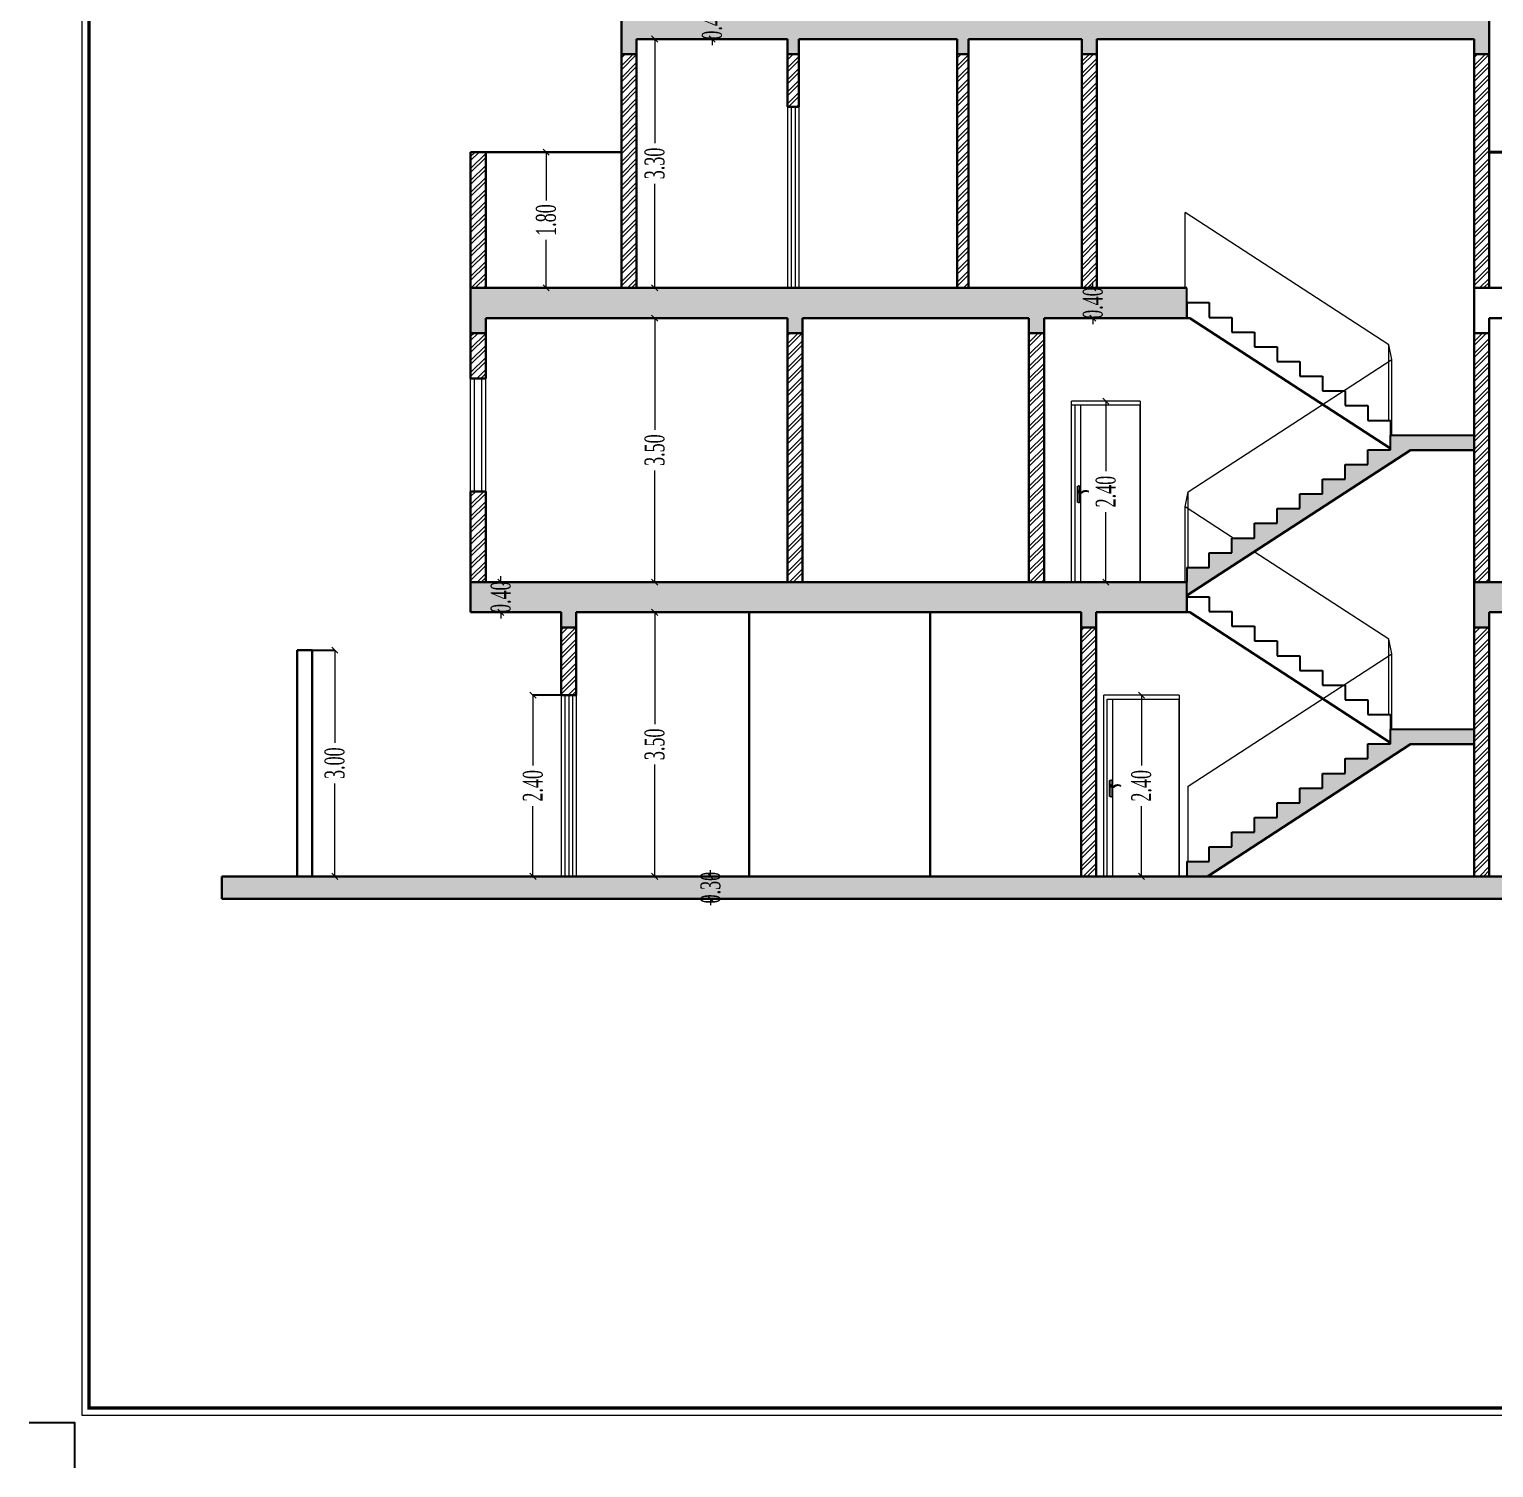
# Model space of a CAD drawing. Header units: inches. Extents: x -351 to 2582, y -266 to 144.
# Drawn here: x 206.64 to 226.05, y -74.75 to -55.68 of the extents above; entities that cross this region are included whole.
import ezdxf

# ---------------------------------------------------------------- set-up
doc = ezdxf.new("R2010")
doc.units = ezdxf.units.IN
doc.header["$MEASUREMENT"] = 0
for name, color, linetype, lineweight in [('A-DOOR-FRAM', 31, 'Continuous', 9), ('Boundry Wall', 14, 'Continuous', 30), ('Dim Inside', 35, 'Continuous', 0), ('dimin', 170, 'Continuous', 0), ('Frame', 43, 'Continuous', 9), ('HACH', 8, 'Continuous', 5), ('Hand Rail', 44, 'Continuous', 13), ('Roof Wall', 30, 'Continuous', 40), ('WALLS', 7, 'Continuous', 30), ('WINDOW', 4, 'Continuous', 5)]:
    doc.layers.add(name, color=color, linetype=linetype, lineweight=lineweight)
doc.layers.add('LOGO', color=7, linetype='Continuous')
doc.layers.add('STAR', color=3, linetype='Continuous')
doc.styles.add('kamal 1', font='romantic.ttf', dxfattribs={"width": 0.6})
doc.dimstyles.new('kamal 1', dxfattribs={"dimscale": 0.8, "dimtxt": 0.33, "dimasz": 0.1, "dimexe": 0, "dimexo": 0, "dimgap": 0.09, "dimtad": 0, "dimzin": 0, "dimdsep": 46, "dimtxsty": 'kamal 1', "dimblk": 'OBLIQUE', "dimcen": 0.09, "dimclrd": 252, "dimclre": 8, "dimclrt": 7, "dimadec": 0, "dimazin": 0, "dimtfac": 1, "dimtix": 1, "dimtofl": 0, "dimtmove": 1, "dimatfit": 3, "dimldrblk": 'OBLIQUE', "dimfxl": 0.18, "dimtolj": 1, "dimtzin": 0, "dimlwd": -1, "dimarcsym": 0})

# ---------------------------------------------------------------- blocks, each defined once
blk = doc.blocks.new('A$C7E5B4212')
at = {"layer": 'LOGO', "const_width": 0.05}
blk.add_lwpolyline([(0.832, 0.832), (41.132, 0.832), (41.132, 29.382), (0.832, 29.382)], close=True, dxfattribs=at)
at = {"layer": 'LOGO'}
blk.add_lwpolyline([(0, 0.632), (0.632, 0.632), (0.632, 0)], dxfattribs=at)
blk.add_lwpolyline([(0, 0.632), (0.632, 0.632), (0.632, 0)], dxfattribs=at)
blk = doc.blocks.new('ttwttt')
at = {"layer": 'LOGO', "color": 240, "lineweight": -2}
for p, q in [((-0.13, 37.5), (-0.13, -0.128)), ((-0.13, -0.128), (52.884, -0.128))]:
    blk.add_line(p, q, dxfattribs=at)
at = {"layer": 'LOGO', "xscale": 1.309217692210943, "yscale": 1.309217692210943, "zscale": 1.309217692210943}
blk.add_blockref('A$C7E5B4212', (-1.089, -1.089), dxfattribs=at)
blk = doc.blocks.new('_Oblique')
at = {"layer": 'dimin', "color": 0, "lineweight": -2}
blk.add_line((-0.5, -0.5), (0.5, 0.5), dxfattribs=at)
blk = doc.blocks.new('*D196')
at = {"layer": 'Defpoints', "color": 0, "transparency": 16777216}
for p in [(214.93, -63.406), (214.93, -63.406), (214.93, -66.906)]:
    blk.add_point(p, dxfattribs=at)
at = {"layer": 'Dim Inside', "color": 252, "transparency": 16777216}
for p, q in [((214.93, -63.406), (214.93, -64.887)), ((214.93, -66.906), (214.93, -65.425))]:
    blk.add_line(p, q, dxfattribs=at)
at = {"layer": 'Dim Inside', "color": 252, "transparency": 16777216, "xscale": 0.08000000000000002, "yscale": 0.08000000000000002, "zscale": 0.08000000000000002}
for p, rotation in [((214.93, -63.406), 90), ((214.93, -66.906), 270)]:
    blk.add_blockref('_Oblique', p, dxfattribs=dict(at, rotation=rotation))
at = {"layer": 'Dim Inside', "color": 7, "transparency": 16777216, "insert": (214.93, -65.156), "char_height": 0.264, "attachment_point": 5, "rotation": 90, "style": 'kamal 1'}
blk.add_mtext('\\A1;3.50', dxfattribs=at)
blk = doc.blocks.new('*D197')
at = {"layer": 'Defpoints', "color": 0, "transparency": 16777216}
for p in [(214.93, -59.506), (214.93, -59.506), (214.93, -63.006)]:
    blk.add_point(p, dxfattribs=at)
at = {"layer": 'Dim Inside', "color": 252, "transparency": 16777216}
for p, q in [((214.93, -59.506), (214.93, -60.987)), ((214.93, -63.006), (214.93, -61.525))]:
    blk.add_line(p, q, dxfattribs=at)
at = {"layer": 'Dim Inside', "color": 252, "transparency": 16777216, "xscale": 0.08000000000000002, "yscale": 0.08000000000000002, "zscale": 0.08000000000000002}
for p, rotation in [((214.93, -59.506), 90), ((214.93, -63.006), 270)]:
    blk.add_blockref('_Oblique', p, dxfattribs=dict(at, rotation=rotation))
at = {"layer": 'Dim Inside', "color": 7, "transparency": 16777216, "insert": (214.93, -61.256), "char_height": 0.264, "attachment_point": 5, "rotation": 90, "style": 'kamal 1'}
blk.add_mtext('\\A1;3.50', dxfattribs=at)
blk = doc.blocks.new('*D198')
at = {"layer": 'Defpoints', "color": 0, "transparency": 16777216}
for p in [(214.93, -55.806), (214.93, -55.806), (214.93, -59.106)]:
    blk.add_point(p, dxfattribs=at)
at = {"layer": 'Dim Inside', "color": 252, "transparency": 16777216}
for p, q in [((214.93, -55.806), (214.93, -57.187)), ((214.93, -59.106), (214.93, -57.725))]:
    blk.add_line(p, q, dxfattribs=at)
at = {"layer": 'Dim Inside', "color": 252, "transparency": 16777216, "xscale": 0.08000000000000002, "yscale": 0.08000000000000002, "zscale": 0.08000000000000002}
for p, rotation in [((214.93, -55.806), 90), ((214.93, -59.106), 270)]:
    blk.add_blockref('_Oblique', p, dxfattribs=dict(at, rotation=rotation))
at = {"layer": 'Dim Inside', "color": 7, "transparency": 16777216, "insert": (214.93, -57.456), "char_height": 0.264, "attachment_point": 5, "rotation": 90, "style": 'kamal 1'}
blk.add_mtext('\\A1;3.30', dxfattribs=at)
blk = doc.blocks.new('*D200')
at = {"layer": 'Defpoints', "color": 0, "transparency": 16777216}
for p in [(215.671, -66.906), (215.671, -66.906), (215.671, -67.206)]:
    blk.add_point(p, dxfattribs=at)
at = {"layer": 'Dim Inside', "color": 252, "transparency": 16777216}
for p, q in [((215.671, -66.906), (215.671, -66.826)), ((215.671, -67.206), (215.671, -67.286))]:
    blk.add_line(p, q, dxfattribs=at)
at = {"layer": 'Dim Inside', "color": 252, "transparency": 16777216, "xscale": 0.08000000000000002, "yscale": 0.08000000000000002, "zscale": 0.08000000000000002}
for p, rotation in [((215.671, -66.906), 270), ((215.671, -67.206), 90)]:
    blk.add_blockref('_Oblique', p, dxfattribs=dict(at, rotation=rotation))
at = {"layer": 'Dim Inside', "color": 7, "transparency": 16777216, "insert": (215.671, -67.056), "char_height": 0.264, "attachment_point": 5, "rotation": 90, "style": 'kamal 1'}
blk.add_mtext('\\A1;0.30', dxfattribs=at)
blk = doc.blocks.new('*D201')
at = {"layer": 'Defpoints', "color": 0, "transparency": 16777216}
for p in [(212.891, -63.006), (212.891, -63.006), (212.891, -63.406)]:
    blk.add_point(p, dxfattribs=at)
at = {"layer": 'Dim Inside', "color": 252, "transparency": 16777216}
for p, q in [((212.891, -63.006), (212.891, -62.926)), ((212.891, -63.406), (212.891, -63.486))]:
    blk.add_line(p, q, dxfattribs=at)
at = {"layer": 'Dim Inside', "color": 252, "transparency": 16777216, "xscale": 0.08000000000000002, "yscale": 0.08000000000000002, "zscale": 0.08000000000000002}
for p, rotation in [((212.891, -63.006), 270), ((212.891, -63.406), 90)]:
    blk.add_blockref('_Oblique', p, dxfattribs=dict(at, rotation=rotation))
at = {"layer": 'Dim Inside', "color": 7, "transparency": 16777216, "insert": (212.891, -63.206), "char_height": 0.264, "attachment_point": 5, "rotation": 90, "style": 'kamal 1'}
blk.add_mtext('\\A1;0.40', dxfattribs=at)
blk = doc.blocks.new('*D202')
at = {"layer": 'Defpoints', "color": 0, "transparency": 16777216}
for p in [(220.735, -59.106), (220.739, -59.106), (220.735, -59.506)]:
    blk.add_point(p, dxfattribs=at)
at = {"layer": 'Dim Inside', "color": 8, "lineweight": -2, "transparency": 16777216}
for p, q in [((220.735, -59.106), (220.739, -59.106)), ((220.735, -59.506), (220.739, -59.506))]:
    blk.add_line(p, q, dxfattribs=at)
at = {"layer": 'Dim Inside', "color": 252, "transparency": 16777216}
for p, q in [((220.739, -59.106), (220.739, -59.026)), ((220.739, -59.506), (220.739, -59.586))]:
    blk.add_line(p, q, dxfattribs=at)
at = {"layer": 'Dim Inside', "color": 252, "transparency": 16777216, "xscale": 0.08000000000000002, "yscale": 0.08000000000000002, "zscale": 0.08000000000000002}
for p, rotation in [((220.739, -59.106), 270), ((220.739, -59.506), 90)]:
    blk.add_blockref('_Oblique', p, dxfattribs=dict(at, rotation=rotation))
at = {"layer": 'Dim Inside', "color": 7, "transparency": 16777216, "insert": (220.739, -59.306), "char_height": 0.264, "attachment_point": 5, "rotation": 90, "style": 'kamal 1'}
blk.add_mtext('\\A1;0.40', dxfattribs=at)
blk = doc.blocks.new('*D203')
at = {"layer": 'Defpoints', "color": 0, "transparency": 16777216}
for p in [(215.691, -55.406), (215.691, -55.406), (215.691, -55.806)]:
    blk.add_point(p, dxfattribs=at)
at = {"layer": 'Dim Inside', "color": 252, "transparency": 16777216}
for p, q in [((215.691, -55.406), (215.691, -55.326)), ((215.691, -55.806), (215.691, -55.886))]:
    blk.add_line(p, q, dxfattribs=at)
at = {"layer": 'Dim Inside', "color": 252, "transparency": 16777216, "xscale": 0.08000000000000002, "yscale": 0.08000000000000002, "zscale": 0.08000000000000002}
for p, rotation in [((215.691, -55.406), 270), ((215.691, -55.806), 90)]:
    blk.add_blockref('_Oblique', p, dxfattribs=dict(at, rotation=rotation))
at = {"layer": 'Dim Inside', "color": 7, "transparency": 16777216, "insert": (215.691, -55.606), "char_height": 0.264, "attachment_point": 5, "rotation": 90, "style": 'kamal 1'}
blk.add_mtext('\\A1;0.40', dxfattribs=at)
blk = doc.blocks.new('*D204')
at = {"layer": 'Defpoints', "color": 0, "transparency": 16777216}
for p in [(220.91, -60.606), (220.91, -60.606), (220.91, -63.006)]:
    blk.add_point(p, dxfattribs=at)
at = {"layer": 'Dim Inside', "color": 252, "transparency": 16777216}
for p, q in [((220.91, -60.606), (220.91, -61.536)), ((220.91, -63.006), (220.91, -62.077))]:
    blk.add_line(p, q, dxfattribs=at)
at = {"layer": 'Dim Inside', "color": 252, "transparency": 16777216, "xscale": 0.08000000000000002, "yscale": 0.08000000000000002, "zscale": 0.08000000000000002}
for p, rotation in [((220.91, -60.606), 90), ((220.91, -63.006), 270)]:
    blk.add_blockref('_Oblique', p, dxfattribs=dict(at, rotation=rotation))
at = {"layer": 'Dim Inside', "color": 7, "transparency": 16777216, "insert": (220.91, -61.806), "char_height": 0.264, "attachment_point": 5, "rotation": 90, "style": 'kamal 1'}
blk.add_mtext('\\A1;2.40', dxfattribs=at)
blk = doc.blocks.new('*D205')
at = {"layer": 'Defpoints', "color": 0, "transparency": 16777216}
for p in [(221.381, -64.506), (221.381, -64.506), (221.381, -66.906)]:
    blk.add_point(p, dxfattribs=at)
at = {"layer": 'Dim Inside', "color": 252, "transparency": 16777216}
for p, q in [((221.381, -64.506), (221.381, -65.436)), ((221.381, -66.906), (221.381, -65.977))]:
    blk.add_line(p, q, dxfattribs=at)
at = {"layer": 'Dim Inside', "color": 252, "transparency": 16777216, "xscale": 0.08000000000000002, "yscale": 0.08000000000000002, "zscale": 0.08000000000000002}
for p, rotation in [((221.381, -64.506), 90), ((221.381, -66.906), 270)]:
    blk.add_blockref('_Oblique', p, dxfattribs=dict(at, rotation=rotation))
at = {"layer": 'Dim Inside', "color": 7, "transparency": 16777216, "insert": (221.381, -65.706), "char_height": 0.264, "attachment_point": 5, "rotation": 90, "style": 'kamal 1'}
blk.add_mtext('\\A1;2.40', dxfattribs=at)
blk = doc.blocks.new('*D216')
at = {"layer": 'Defpoints', "color": 0, "transparency": 16777216}
for p in [(213.491, -57.306), (213.491, -59.106), (213.491, -59.106)]:
    blk.add_point(p, dxfattribs=at)
at = {"layer": 'Dim Inside', "color": 252, "transparency": 16777216}
for p, q in [((213.491, -57.306), (213.491, -57.945)), ((213.491, -59.106), (213.491, -58.468))]:
    blk.add_line(p, q, dxfattribs=at)
at = {"layer": 'Dim Inside', "color": 252, "transparency": 16777216, "xscale": 0.08000000000000002, "yscale": 0.08000000000000002, "zscale": 0.08000000000000002}
for p, rotation in [((213.491, -57.306), 90), ((213.491, -59.106), 270)]:
    blk.add_blockref('_Oblique', p, dxfattribs=dict(at, rotation=rotation))
at = {"layer": 'Dim Inside', "color": 7, "transparency": 16777216, "insert": (213.491, -58.206), "char_height": 0.264, "attachment_point": 5, "rotation": 90, "style": 'kamal 1'}
blk.add_mtext('\\A1;1.80', dxfattribs=at)
blk = doc.blocks.new('*D219')
at = {"layer": 'Defpoints', "color": 0, "transparency": 16777216}
for p in [(213.317, -64.506), (213.691, -64.506), (213.691, -66.906)]:
    blk.add_point(p, dxfattribs=at)
at = {"layer": 'Dim Inside', "color": 8, "lineweight": -2, "transparency": 16777216}
for p, q in [((213.691, -64.506), (213.317, -64.506)), ((213.691, -66.906), (213.317, -66.906))]:
    blk.add_line(p, q, dxfattribs=at)
at = {"layer": 'Dim Inside', "color": 252, "transparency": 16777216}
for p, q in [((213.317, -64.506), (213.317, -65.436)), ((213.317, -66.906), (213.317, -65.977))]:
    blk.add_line(p, q, dxfattribs=at)
at = {"layer": 'Dim Inside', "color": 252, "transparency": 16777216, "xscale": 0.08000000000000002, "yscale": 0.08000000000000002, "zscale": 0.08000000000000002}
for p, rotation in [((213.317, -64.506), 90), ((213.317, -66.906), 270)]:
    blk.add_blockref('_Oblique', p, dxfattribs=dict(at, rotation=rotation))
at = {"layer": 'Dim Inside', "color": 7, "transparency": 16777216, "insert": (213.317, -65.706), "char_height": 0.264, "attachment_point": 5, "rotation": 90, "style": 'kamal 1'}
blk.add_mtext('\\A1;2.40', dxfattribs=at)
blk = doc.blocks.new('*D220')
at = {"layer": 'Defpoints', "color": 0, "transparency": 16777216}
for p in [(210.391, -63.906), (210.391, -66.906), (210.689, -66.906)]:
    blk.add_point(p, dxfattribs=at)
at = {"layer": 'Dim Inside', "color": 8, "lineweight": -2, "transparency": 16777216}
for p, q in [((210.391, -63.906), (210.689, -63.906)), ((210.391, -66.906), (210.689, -66.906))]:
    blk.add_line(p, q, dxfattribs=at)
at = {"layer": 'Dim Inside', "color": 252, "transparency": 16777216}
for p, q in [((210.689, -63.906), (210.689, -65.137)), ((210.689, -66.906), (210.689, -65.675))]:
    blk.add_line(p, q, dxfattribs=at)
at = {"layer": 'Dim Inside', "color": 252, "transparency": 16777216, "xscale": 0.08000000000000002, "yscale": 0.08000000000000002, "zscale": 0.08000000000000002}
for p, rotation in [((210.689, -63.906), 90), ((210.689, -66.906), 270)]:
    blk.add_blockref('_Oblique', p, dxfattribs=dict(at, rotation=rotation))
at = {"layer": 'Dim Inside', "color": 7, "transparency": 16777216, "insert": (210.689, -65.406), "char_height": 0.264, "attachment_point": 5, "rotation": 90, "style": 'kamal 1'}
blk.add_mtext('\\A1;3.00', dxfattribs=at)

msp = doc.modelspace()

# ---------------------------------------------------------------- hatches: boundary and pattern name
at = {"layer": 'HACH', "true_color": 0x636466}
h = msp.add_hatch(dxfattribs=at)
h.set_pattern_fill('ANSI32', color=251, scale=0.3)
h.set_pattern_definition([(45, (234.07265, -62.82997), (-0.0795495, 0.0795495), []), (45, (234.12568, -62.82997), (-0.0795495, 0.0795495), [])])
h.paths.add_polyline_path([(234.191, -62.606), (233.991, -62.606), (233.991, -63.006), (234.191, -63.006)])
h.paths.add_polyline_path([(225.991, -59.706), (225.791, -59.706), (225.791, -63.006), (225.991, -63.006)])
h.paths.add_polyline_path([(225.991, -56.006), (225.791, -56.006), (225.791, -59.106), (225.991, -59.106)])
h.paths.add_polyline_path([(225.991, -55.006), (225.791, -55.006), (225.791, -55.406), (225.991, -55.406)])
h.paths.add_polyline_path([(214.691, -55.006), (214.491, -55.006), (214.491, -55.406), (214.691, -55.406)])
h.paths.add_polyline_path([(214.691, -56.006), (214.491, -56.006), (214.491, -59.106), (214.691, -59.106)])
h.paths.add_polyline_path([(216.841, -56.006), (216.691, -56.006), (216.691, -56.706), (216.841, -56.706)])
h.paths.add_polyline_path([(219.091, -56.006), (218.941, -56.006), (218.941, -59.106), (219.091, -59.106)])
h.paths.add_polyline_path([(220.791, -56.006), (220.591, -56.006), (220.591, -59.106), (220.791, -59.106)])
h.paths.add_polyline_path([(212.691, -57.306), (212.491, -57.306), (212.491, -59.106), (212.691, -59.106)])
h.paths.add_polyline_path([(227.791, -60.606), (227.991, -60.606), (227.991, -59.706), (227.791, -59.706)])
h.paths.add_polyline_path([(229.491, -59.706), (229.291, -59.706), (229.291, -60.606), (229.491, -60.606)])
h.paths.add_polyline_path([(231.991, -63.006), (232.191, -63.006), (232.191, -59.706), (231.991, -59.706)])
h.paths.add_polyline_path([(225.991, -63.606), (225.791, -63.606), (225.791, -66.906), (225.991, -66.906)])
h.paths.add_polyline_path([(232.191, -63.606), (231.991, -63.606), (231.991, -66.906), (232.191, -66.906)])
h.paths.add_polyline_path([(233.991, -66.906), (234.191, -66.906), (234.191, -63.606), (233.991, -63.606)])
h.paths.add_polyline_path([(220.581, -66.906), (220.781, -66.906), (220.781, -63.606), (220.581, -63.606)])
h.paths.add_polyline_path([(220.091, -59.706), (219.891, -59.706), (219.891, -63.006), (220.091, -63.006)])
h.paths.add_polyline_path([(216.891, -59.706), (216.691, -59.706), (216.691, -63.006), (216.891, -63.006)])
h.paths.add_polyline_path([(213.891, -63.606), (213.691, -63.606), (213.691, -64.506), (213.891, -64.506)])
h.paths.add_polyline_path([(212.691, -61.806), (212.491, -61.806), (212.491, -63.006), (212.691, -63.006)])
h.paths.add_polyline_path([(212.491, -60.306), (212.691, -60.306), (212.691, -59.706), (212.491, -59.706)])
at = {"layer": 'HACH'}
h = msp.add_hatch(dxfattribs=at)
h.set_pattern_fill('AR-CONC', color=8, scale=0.04)
h.set_pattern_definition([(50, (0, 0), (0.28690407, -0.02510085), [0.03, -0.33]), (355, (0, 0), (-0.05550053, 0.30087685), [0.024, -0.264]), (100.45144, (0.0239, -0.0021), (0.23140354, 0.275776), [0.02549608, -0.28045684]), (46.1842, (0, 0.08), (0.42689653, -0.0662077), [0.045, -0.495]), (96.63564, (0.03557, 0.0745), (0.3738648, 0.38964744), [0.0382441, -0.4206855]), (351.18416, (0, 0.08), (0.3738648, 0.38964744), [0.036, -0.396]), (21, (0.04, 0.06), (0.23876282, -0.16104756), [0.03, -0.33]), (326, (0.04, 0.06), (0.09732613, 0.29006002), [0.024, -0.264]), (71.45144, (0.0599, 0.04658), (0.33608895, 0.12901246), [0.02549608, -0.28045684]), (37.5, (0, 0), (0.00486394, 0.13315754), [0, -0.2608, 0, -0.268, 0, -0.265]), (7.5, (0, 0), (0.105227815, 0.157764685), [0, -0.1528, 0, -0.2548, 0, -0.101]), (327.5, (-0.0892, 0), (0.213528974, -0.00902195), [0, -0.1, 0, -0.312, 0, -0.414]), (317.5, (-0.1292, 0), (0.23327447, 0.040042), [0, -0.13, 0, -0.2072, 0, -0.294])])
h.paths.add_polyline_path([(221.981, -59.301), (221.981, -59.106), (212.491, -59.106), (212.491, -59.706), (212.691, -59.706), (212.691, -59.506), (216.691, -59.506), (216.691, -59.706), (216.891, -59.706), (216.891, -59.506), (219.891, -59.506), (219.891, -59.706), (220.091, -59.706), (220.091, -59.506), (221.981, -59.506)])
h.paths.add_polyline_path([(221.981, -63.006), (212.491, -63.006), (212.491, -63.406), (213.691, -63.406), (213.691, -63.606), (213.891, -63.606), (213.891, -63.406), (220.581, -63.406), (220.581, -63.606), (220.781, -63.606), (220.781, -63.406), (221.981, -63.406), (221.981, -63.201)])
h.paths.add_polyline_path([(235.191, -66.906), (234.16, -66.906), (209.191, -66.906), (209.191, -67.206), (235.191, -67.206)])
h.paths.add_polyline_path([(234.191, -63.006), (234.16, -63.006), (225.791, -63.006), (225.791, -63.606), (225.991, -63.606), (225.991, -63.406), (231.991, -63.406), (231.991, -63.606), (232.191, -63.606), (232.191, -63.406), (233.991, -63.406), (233.991, -63.606), (234.191, -63.606)])
h.paths.add_polyline_path([(225.791, -64.956), (224.681, -64.956), (224.681, -65.151), (224.381, -65.151), (224.381, -65.346), (224.081, -65.346), (224.081, -65.541), (223.781, -65.541), (223.781, -65.736), (223.481, -65.736), (223.481, -65.931), (223.181, -65.931), (223.181, -66.126), (222.881, -66.126), (222.881, -66.321), (222.581, -66.321), (222.581, -66.516), (222.281, -66.516), (222.281, -66.711), (221.981, -66.711), (221.981, -66.906), (222.256, -66.906), (224.948, -65.156), (225.791, -65.156)])
h.paths.add_polyline_path([(225.791, -61.056), (224.681, -61.056), (224.681, -61.251), (224.381, -61.251), (224.381, -61.446), (224.081, -61.446), (224.081, -61.641), (223.781, -61.641), (223.781, -61.836), (223.481, -61.836), (223.481, -62.031), (223.181, -62.031), (223.181, -62.226), (222.881, -62.226), (222.881, -62.421), (222.581, -62.421), (222.581, -62.616), (222.281, -62.616), (222.281, -62.811), (221.981, -62.811), (221.981, -63.006), (221.981, -63.185), (224.948, -61.256), (225.791, -61.256)])
h.paths.add_polyline_path([(225.991, -55.406), (214.491, -55.406), (214.491, -56.006), (214.691, -56.006), (214.691, -55.806), (216.691, -55.806), (216.691, -56.006), (216.841, -56.006), (216.841, -55.806), (218.941, -55.806), (218.941, -56.006), (219.091, -56.006), (219.091, -55.806), (220.591, -55.806), (220.591, -56.006), (220.791, -56.006), (220.791, -55.806), (225.791, -55.806), (225.791, -56.006), (225.991, -56.006)])
h.paths.add_polyline_path([(215.953, -67.327), (215.953, -66.785), (215.384, -66.785), (215.384, -67.327)], flags=9)
h.paths.add_polyline_path([(230.597, -67.327), (230.597, -66.785), (230.028, -66.785), (230.028, -67.327)], flags=9)
h.paths.add_polyline_path([(229.504, -63.477), (229.504, -62.935), (228.935, -62.935), (228.935, -63.477)], flags=9)
h.paths.add_polyline_path([(215.973, -55.877), (215.973, -55.335), (215.404, -55.335), (215.404, -55.877)], flags=9)
h.paths.add_polyline_path([(221.021, -59.577), (221.021, -59.035), (220.452, -59.035), (220.452, -59.577)], flags=9)
h.paths.add_polyline_path([(213.173, -63.477), (213.173, -62.935), (212.604, -62.935), (212.604, -63.477)], flags=9)

# ---------------------------------------------------------------- linework, layer by layer
at = {"layer": 'A-DOOR-FRAM'}
for p, q in [((216.691, -56.706), (216.691, -59.106)), ((216.741, -56.706), (216.741, -59.106)), ((216.791, -56.706), (216.791, -59.106)), ((216.841, -56.706), (216.841, -59.106)), ((221.364, -60.606), (220.455, -60.606)), ((220.455, -63.006), (220.455, -60.606)), ((220.455, -60.656), (221.364, -60.656)), ((220.503, -63.006), (220.503, -60.656)), ((220.578, -61.81), (220.578, -60.656)), ((221.364, -60.606), (221.364, -63.006)), ((221.364, -63.006), (221.364, -60.656)), ((220.535, -61.735), (220.535, -61.947)), ((220.535, -61.735), (220.538, -61.738)), ((220.535, -61.947), (220.535, -61.735)), ((220.538, -61.738), (220.538, -61.944)), ((220.552, -61.815), (220.551, -61.818)), ((220.564, -61.804), (220.561, -61.805)), ((220.57, -61.735), (220.567, -61.738)), ((220.567, -61.805), (220.567, -61.738)), ((220.567, -61.944), (220.567, -61.825)), ((220.57, -61.807), (220.57, -61.735)), ((220.57, -61.735), (220.57, -61.807)), ((220.57, -61.947), (220.57, -61.826)), ((220.57, -61.826), (220.57, -61.947)), ((220.578, -63.006), (220.578, -61.826)), ((220.595, -61.808), (220.596, -61.81)), ((220.601, -61.819), (220.599, -61.817)), ((220.676, -61.81), (220.677, -61.807)), ((220.678, -61.802), (220.677, -61.805)), ((220.535, -61.947), (220.538, -61.944)), ((220.57, -61.947), (220.567, -61.944)), ((220.455, -63.006), (221.364, -63.006)), ((213.691, -64.506), (213.691, -66.906)), ((213.741, -64.506), (213.741, -66.906)), ((213.791, -64.506), (213.791, -66.906)), ((213.841, -64.506), (213.841, -66.906)), ((213.891, -64.506), (213.891, -66.906)), ((221.881, -64.506), (220.881, -64.506)), ((220.881, -66.906), (220.881, -64.506)), ((220.928, -66.906), (220.928, -64.556)), ((220.928, -64.556), (221.881, -64.556)), ((221.003, -65.71), (221.003, -64.556)), ((221.881, -64.506), (221.881, -66.906)), ((221.881, -66.906), (221.881, -64.556)), ((220.96, -65.635), (220.96, -65.847)), ((220.96, -65.635), (220.964, -65.638)), ((220.96, -65.847), (220.96, -65.635)), ((220.964, -65.638), (220.964, -65.844)), ((220.978, -65.715), (220.976, -65.718)), ((220.989, -65.704), (220.986, -65.705)), ((220.995, -65.635), (220.992, -65.638)), ((220.992, -65.705), (220.992, -65.638)), ((220.992, -65.844), (220.992, -65.725)), ((220.995, -65.707), (220.995, -65.635)), ((220.995, -65.635), (220.995, -65.707)), ((220.995, -65.847), (220.995, -65.726)), ((220.995, -65.726), (220.995, -65.847)), ((221.003, -66.906), (221.003, -65.726)), ((221.02, -65.708), (221.021, -65.71)), ((221.026, -65.719), (221.025, -65.717)), ((221.101, -65.71), (221.102, -65.707)), ((221.104, -65.702), (221.103, -65.705)), ((220.96, -65.847), (220.964, -65.844)), ((220.995, -65.847), (220.992, -65.844)), ((220.881, -66.906), (221.881, -66.906))]:
    msp.add_line(p, q, dxfattribs=at)
for centre, radius, start, end in [((220.535, -61.719), 0.016, 270, 303.2038), ((220.535, -61.719), 0.0194, 280.0386, 303.2038), ((220.535, -61.719), 0.016, 284.7688, 288.4351), ((220.553, -61.806), 0.0115, 13.3162, 263.394), ((220.553, -61.806), 0.0115, 13.3162, 263.394), ((220.553, -61.746), 0.016, 90, 123.2038), ((220.553, -61.746), 0.016, 108.4351, 123.2038), ((220.553, -61.806), 0.00833, 6.5593, 268.8771), ((220.553, -61.746), 0.0126, 90, 123.2038), ((220.553, -61.746), 0.016, 90, 106.6019), ((220.577, -61.782), 0.0443, 233.6603, 272.9224), ((220.577, -61.782), 0.0443, 233.6603, 251.1291), ((220.577, -61.782), 0.0411, 232.4026, 272.9224), ((220.553, -61.746), 0.016, 73.151, 90), ((220.553, -61.746), 0.016, 56.7962, 90), ((220.553, -61.746), 0.0126, 56.7962, 90), ((220.553, -61.746), 0.016, 56.7962, 71.5649), ((220.57, -61.719), 0.0194, 236.7962, 259.9614), ((220.57, -61.719), 0.016, 236.7962, 270), ((220.582, -61.781), 0.0329, 229.1262, 264.9654), ((220.582, -61.781), 0.0297, 231.2429, 264.9654), ((220.57, -61.719), 0.016, 251.5649, 255.2312), ((220.577, -61.782), 0.0443, 255.4535, 272.9224), ((220.582, -61.781), 0.0297, 246.2428, 249.9656), ((220.582, -61.781), 0.0329, 264.9654, 294.8502), ((220.582, -61.781), 0.0297, 264.9654, 294.5611), ((220.582, -61.781), 0.0297, 264.9654, 294.5611), ((220.577, -61.782), 0.0411, 272.9224, 302.2782), ((220.577, -61.782), 0.0443, 272.9224, 302.5948), ((220.577, -61.782), 0.0443, 272.9224, 302.5948), ((220.642, -61.888), 0.0934, 66.9312, 120.3463), ((220.642, -61.888), 0.0934, 104.3056, 120.3463), ((220.642, -61.888), 0.0902, 66.8352, 120.4447), ((220.646, -61.871), 0.071, 63.9656, 130.8373), ((220.646, -61.871), 0.0678, 63.7425, 131.0321), ((220.646, -61.871), 0.0678, 107.1284, 110.8245), ((220.642, -61.888), 0.0934, 87.6888, 99.5887), ((220.646, -61.871), 0.0678, 84.1058, 87.6446), ((220.642, -61.888), 0.0934, 66.9312, 82.9719), ((220.677, -61.806), 0.00399, 250.9038, 70.9038), ((220.677, -61.806), 0.00399, 250.9038, 70.9038), ((220.677, -61.806), 0.000811, 259.5199, 75.8031), ((220.535, -61.963), 0.016, 56.7962, 90), ((220.535, -61.963), 0.0194, 56.7962, 79.9614), ((220.535, -61.963), 0.016, 71.5649, 75.2312), ((220.553, -61.936), 0.016, 236.7962, 251.5649), ((220.553, -61.936), 0.016, 236.7962, 270), ((220.553, -61.936), 0.0126, 236.7962, 270), ((220.553, -61.936), 0.016, 253.151, 270), ((220.553, -61.936), 0.0126, 270, 303.2038), ((220.553, -61.936), 0.016, 270, 303.2038), ((220.553, -61.936), 0.016, 270, 286.6019), ((220.553, -61.936), 0.016, 288.4351, 303.2038), ((220.57, -61.963), 0.0194, 100.0386, 123.2038), ((220.57, -61.963), 0.016, 90, 123.2038), ((220.57, -61.963), 0.016, 104.7688, 108.4351), ((220.96, -65.619), 0.016, 270, 303.2038), ((220.96, -65.619), 0.016, 284.7688, 288.4351), ((220.96, -65.619), 0.0194, 280.0386, 303.2038), ((220.978, -65.706), 0.0115, 13.3162, 263.394), ((220.978, -65.706), 0.0115, 13.3162, 263.394), ((220.978, -65.646), 0.016, 90, 123.2038), ((220.978, -65.646), 0.016, 108.4351, 123.2038), ((220.978, -65.706), 0.00833, 6.5593, 268.8771), ((220.978, -65.646), 0.0126, 90, 123.2038), ((220.978, -65.646), 0.016, 90, 106.6019), ((221.003, -65.682), 0.0443, 233.6603, 272.9224), ((221.003, -65.682), 0.0443, 233.6603, 251.1291), ((220.978, -65.646), 0.016, 73.151, 90), ((220.978, -65.646), 0.016, 56.7962, 90), ((220.978, -65.646), 0.0126, 56.7962, 90), ((221.003, -65.682), 0.0411, 232.4026, 272.9224), ((220.978, -65.646), 0.016, 56.7962, 71.5649), ((220.995, -65.619), 0.0194, 236.7962, 259.9614), ((220.995, -65.619), 0.016, 236.7962, 270), ((221.007, -65.681), 0.0329, 229.1262, 264.9654), ((221.007, -65.681), 0.0297, 231.2429, 264.9654), ((220.995, -65.619), 0.016, 251.5649, 255.2312), ((221.003, -65.682), 0.0443, 255.4535, 272.9224), ((221.007, -65.681), 0.0297, 246.2428, 249.9656), ((221.007, -65.681), 0.0297, 264.9654, 294.5611), ((221.007, -65.681), 0.0297, 264.9654, 294.5611), ((221.007, -65.681), 0.0329, 264.9654, 294.8502), ((221.003, -65.682), 0.0411, 272.9224, 302.2782), ((221.003, -65.682), 0.0443, 272.9224, 302.5948), ((221.003, -65.682), 0.0443, 272.9224, 302.5948), ((221.067, -65.788), 0.0934, 66.9312, 120.3463), ((221.067, -65.788), 0.0934, 104.3056, 120.3463), ((221.067, -65.788), 0.0902, 66.8352, 120.4447), ((221.071, -65.771), 0.071, 63.9656, 130.8373), ((221.071, -65.771), 0.0678, 63.7425, 131.0321), ((221.071, -65.771), 0.0678, 107.1284, 110.8245), ((221.067, -65.788), 0.0934, 87.6888, 99.5887), ((221.071, -65.771), 0.0678, 84.1058, 87.6446), ((221.067, -65.788), 0.0934, 66.9312, 82.9719), ((221.102, -65.706), 0.00399, 250.9038, 70.9038), ((221.102, -65.706), 0.00399, 250.9038, 70.9038), ((221.102, -65.706), 0.000811, 259.5199, 75.8031), ((220.96, -65.863), 0.016, 56.7962, 90), ((220.96, -65.863), 0.0194, 56.7962, 79.9614), ((220.96, -65.863), 0.016, 71.5649, 75.2312), ((220.978, -65.836), 0.016, 236.7962, 251.5649), ((220.978, -65.836), 0.016, 236.7962, 270), ((220.978, -65.836), 0.0126, 236.7962, 270), ((220.978, -65.836), 0.016, 253.151, 270), ((220.978, -65.836), 0.0126, 270, 303.2038), ((220.978, -65.836), 0.016, 270, 303.2038), ((220.978, -65.836), 0.016, 270, 286.6019), ((220.978, -65.836), 0.016, 288.4351, 303.2038), ((220.995, -65.863), 0.0194, 100.0386, 123.2038), ((220.995, -65.863), 0.016, 90, 123.2038), ((220.995, -65.863), 0.016, 104.7688, 108.4351)]:
    msp.add_arc(centre, radius, start, end, dxfattribs=at)
at = {"layer": 'Boundry Wall'}
for p, q in [((210.191, -66.906), (210.191, -63.906)), ((210.391, -63.906), (210.191, -63.906)), ((210.391, -66.906), (210.391, -63.906))]:
    msp.add_line(p, q, dxfattribs=at)
at = {"layer": 'Hand Rail'}
for p, q in [((221.961, -59.106), (221.961, -58.106)), ((224.661, -60.861), (224.661, -59.861)), ((224.701, -61.056), (224.701, -60.056)), ((222.001, -62.811), (222.001, -61.811)), ((221.961, -63.006), (221.961, -62.006)), ((224.661, -64.761), (224.661, -63.761)), ((224.701, -64.956), (224.701, -63.956)), ((222.001, -66.711), (222.001, -65.711))]:
    msp.add_line(p, q, dxfattribs=at)
for points in [[(222.599, -62.421), (221.961, -62.006), (222.001, -61.811), (224.701, -60.056), (224.661, -59.861), (221.961, -58.106)], [(222.001, -65.711), (224.701, -63.956), (224.661, -63.761), (222.877, -62.602)]]:
    msp.add_lwpolyline(points, dxfattribs=at)
at = {"layer": 'Roof Wall'}
msp.add_line((232.191, -57.306), (225.991, -57.306), dxfattribs=at)
at = {"layer": 'STAR', "color": 6}
for p, q in [((221.981, -59.301), (221.981, -59.106)), ((221.981, -59.301), (222.281, -59.301)), ((222.281, -59.301), (222.281, -59.496)), ((222.281, -59.496), (222.581, -59.496)), ((222.581, -59.496), (222.581, -59.691)), ((222.581, -59.691), (222.881, -59.691)), ((222.881, -59.691), (222.881, -59.886)), ((222.881, -59.886), (223.181, -59.886)), ((223.181, -59.886), (223.181, -60.081)), ((223.181, -60.081), (223.481, -60.081)), ((223.481, -60.081), (223.481, -60.276)), ((223.481, -60.276), (223.781, -60.276)), ((223.781, -60.276), (223.781, -60.471)), ((223.781, -60.471), (224.081, -60.471)), ((224.081, -60.471), (224.081, -60.666)), ((224.081, -60.666), (224.381, -60.666)), ((224.381, -60.666), (224.381, -60.861)), ((224.381, -60.861), (224.681, -60.861)), ((224.681, -60.861), (224.681, -61.056)), ((224.681, -61.251), (224.681, -61.056)), ((224.681, -61.056), (225.791, -61.056)), ((224.381, -61.446), (224.381, -61.251)), ((224.381, -61.251), (224.681, -61.251)), ((224.081, -61.641), (224.081, -61.446)), ((224.081, -61.446), (224.381, -61.446)), ((223.781, -61.836), (223.781, -61.641)), ((223.781, -61.641), (224.081, -61.641)), ((223.481, -62.031), (223.481, -61.836)), ((223.481, -61.836), (223.781, -61.836)), ((223.181, -62.226), (223.181, -62.031)), ((223.181, -62.031), (223.481, -62.031)), ((222.881, -62.421), (222.881, -62.226)), ((222.881, -62.226), (223.181, -62.226)), ((222.581, -62.616), (222.581, -62.421)), ((222.581, -62.421), (222.881, -62.421)), ((222.281, -62.811), (222.281, -62.616)), ((222.281, -62.616), (222.581, -62.616)), ((221.981, -62.811), (221.981, -63.006)), ((221.981, -62.811), (222.281, -62.811)), ((221.981, -63.201), (221.981, -63.006)), ((221.981, -63.201), (222.281, -63.201)), ((222.281, -63.201), (222.281, -63.396)), ((222.281, -63.396), (222.581, -63.396)), ((222.581, -63.396), (222.581, -63.591)), ((222.581, -63.591), (222.881, -63.591)), ((222.881, -63.591), (222.881, -63.786)), ((222.881, -63.786), (223.181, -63.786)), ((223.181, -63.786), (223.181, -63.981)), ((223.181, -63.981), (223.481, -63.981)), ((223.481, -63.981), (223.481, -64.176)), ((223.481, -64.176), (223.781, -64.176)), ((223.781, -64.176), (223.781, -64.371)), ((223.781, -64.371), (224.081, -64.371)), ((224.081, -64.371), (224.081, -64.566)), ((224.081, -64.566), (224.381, -64.566)), ((224.381, -64.566), (224.381, -64.761)), ((224.381, -64.761), (224.681, -64.761)), ((224.681, -64.761), (224.681, -64.956)), ((224.681, -65.151), (224.681, -64.956)), ((224.681, -64.956), (225.791, -64.956)), ((224.381, -65.346), (224.381, -65.151)), ((224.381, -65.151), (224.681, -65.151)), ((224.081, -65.541), (224.081, -65.346)), ((224.081, -65.346), (224.381, -65.346)), ((223.781, -65.736), (223.781, -65.541)), ((223.781, -65.541), (224.081, -65.541)), ((223.481, -65.931), (223.481, -65.736)), ((223.481, -65.736), (223.781, -65.736)), ((223.181, -66.126), (223.181, -65.931)), ((223.181, -65.931), (223.481, -65.931)), ((222.881, -66.321), (222.881, -66.126)), ((222.881, -66.126), (223.181, -66.126)), ((222.581, -66.516), (222.581, -66.321)), ((222.581, -66.321), (222.881, -66.321)), ((222.281, -66.711), (222.281, -66.516)), ((222.281, -66.516), (222.581, -66.516)), ((221.981, -66.711), (221.981, -66.906)), ((221.981, -66.711), (222.281, -66.711))]:
    msp.add_line(p, q, dxfattribs=at)
at = {"layer": 'WALLS'}
for p, q in [((214.491, -59.106), (214.491, -55.006)), ((225.991, -59.106), (225.991, -55.006)), ((214.691, -59.106), (214.691, -55.806)), ((216.691, -55.806), (214.691, -55.806)), ((216.691, -56.706), (216.691, -55.806)), ((216.841, -56.706), (216.841, -55.806)), ((218.941, -55.806), (216.841, -55.806)), ((218.941, -59.106), (218.941, -55.806)), ((219.091, -59.106), (219.091, -55.806)), ((220.591, -55.806), (219.091, -55.806)), ((220.591, -59.106), (220.591, -55.806)), ((220.791, -59.106), (220.791, -55.806)), ((225.791, -55.806), (220.791, -55.806)), ((225.791, -66.906), (225.791, -55.806)), ((214.691, -56.006), (214.491, -56.006)), ((216.841, -56.006), (216.691, -56.006)), ((219.091, -56.006), (218.941, -56.006)), ((220.791, -56.006), (220.591, -56.006)), ((225.991, -56.006), (225.791, -56.006)), ((216.841, -56.706), (216.691, -56.706)), ((214.491, -57.306), (212.491, -57.306)), ((212.491, -59.106), (212.491, -57.306)), ((212.691, -59.106), (212.691, -57.306)), ((212.491, -60.306), (212.491, -59.106)), ((221.981, -59.106), (212.491, -59.106)), ((232.191, -59.106), (225.791, -59.106)), ((221.981, -59.301), (221.981, -59.506)), ((212.691, -60.306), (212.691, -59.506)), ((216.691, -59.506), (212.691, -59.506)), ((216.691, -63.006), (216.691, -59.506)), ((216.891, -63.006), (216.891, -59.506)), ((219.891, -59.506), (216.891, -59.506)), ((219.891, -63.006), (219.891, -59.506)), ((220.091, -63.006), (220.091, -59.506)), ((222.021, -59.506), (220.091, -59.506)), ((224.681, -61.235), (222.021, -59.506)), ((225.991, -63.006), (225.991, -59.506)), ((227.791, -59.506), (225.991, -59.506)), ((225.991, -63.006), (225.991, -59.506)), ((212.691, -59.706), (212.491, -59.706)), ((216.891, -59.706), (216.691, -59.706)), ((220.091, -59.706), (219.891, -59.706)), ((225.991, -59.706), (225.791, -59.706)), ((212.491, -60.306), (212.691, -60.306)), ((224.948, -61.256), (221.981, -63.185)), ((224.948, -61.256), (225.791, -61.256)), ((212.491, -61.806), (212.691, -61.806)), ((212.491, -63.406), (212.491, -61.806)), ((212.691, -63.006), (212.691, -61.806)), ((212.491, -63.006), (221.981, -63.006)), ((225.791, -63.006), (234.191, -63.006)), ((221.981, -63.201), (221.981, -63.406)), ((212.491, -63.406), (213.691, -63.406)), ((213.691, -64.506), (213.691, -63.406)), ((213.891, -64.506), (213.891, -63.406)), ((213.891, -63.406), (220.581, -63.406)), ((216.181, -66.906), (216.181, -63.406)), ((218.581, -66.906), (218.581, -63.406)), ((220.581, -66.906), (220.581, -63.406)), ((220.781, -66.906), (220.781, -63.406)), ((220.781, -63.406), (222.021, -63.406)), ((224.681, -65.135), (222.021, -63.406)), ((225.991, -66.906), (225.991, -63.406)), ((225.991, -63.406), (231.991, -63.406)), ((213.691, -63.606), (213.891, -63.606)), ((220.581, -63.606), (220.781, -63.606)), ((225.791, -63.606), (225.991, -63.606)), ((213.691, -64.506), (213.891, -64.506)), ((213.691, -64.506), (213.891, -64.506)), ((224.948, -65.156), (222.256, -66.906)), ((224.948, -65.156), (225.791, -65.156)), ((209.191, -67.206), (209.191, -66.906)), ((235.191, -66.906), (209.191, -66.906)), ((235.191, -67.206), (209.191, -67.206))]:
    msp.add_line(p, q, dxfattribs=at)
at = {"layer": 'WINDOW'}
for p, q in [((212.491, -61.806), (212.491, -60.306)), ((212.541, -61.806), (212.541, -60.306)), ((212.641, -61.806), (212.641, -60.306)), ((212.691, -61.806), (212.691, -60.306))]:
    msp.add_line(p, q, dxfattribs=at)

# ---------------------------------------------------------------- block references
at = {"layer": 'Frame', "xscale": 0.7264620046856759, "yscale": 0.7264620046856759, "zscale": 0.7264620046856759}
msp.add_blockref('ttwttt', (207.432, -73.954), dxfattribs=at)

# ---------------------------------------------------------------- dimensions: what is measured, and where the dimension line sits
at = {"layer": 'Dim Inside'}
for base, p1, p2, picture, middle in [((215.691, -55.406), (215.691, -55.806), (215.691, -55.406), '*D203', (215.691, -55.606)), ((214.93, -55.806), (214.93, -59.106), (214.93, -55.806), '*D198', (214.93, -57.456)), ((213.491, -59.106), (213.491, -57.306), (213.491, -59.106), '*D216', (213.491, -58.206)), ((220.739, -59.106), (220.735, -59.506), (220.735, -59.106), '*D202', (220.739, -59.306)), ((214.93, -59.506), (214.93, -63.006), (214.93, -59.506), '*D197', (214.93, -61.256)), ((220.91, -60.606), (220.91, -63.006), (220.91, -60.606), '*D204', (220.91, -61.806)), ((212.891, -63.006), (212.891, -63.406), (212.891, -63.006), '*D201', (212.891, -63.206)), ((214.93, -63.406), (214.93, -66.906), (214.93, -63.406), '*D196', (214.93, -65.156)), ((210.689, -66.906), (210.391, -63.906), (210.391, -66.906), '*D220', (210.689, -65.406)), ((213.317, -64.506), (213.691, -66.906), (213.691, -64.506), '*D219', (213.317, -65.706)), ((221.381, -64.506), (221.381, -66.906), (221.381, -64.506), '*D205', (221.381, -65.706)), ((215.671, -66.906), (215.671, -67.206), (215.671, -66.906), '*D200', (215.671, -67.056))]:
    dim = msp.add_linear_dim(base=base, p1=p1, p2=p2, angle=90, dimstyle='kamal 1', dxfattribs=at)
    dim.commit()
    dim.dimension.update_dxf_attribs({"geometry": picture, "text_midpoint": middle})

doc.saveas('drawing.dxf')
